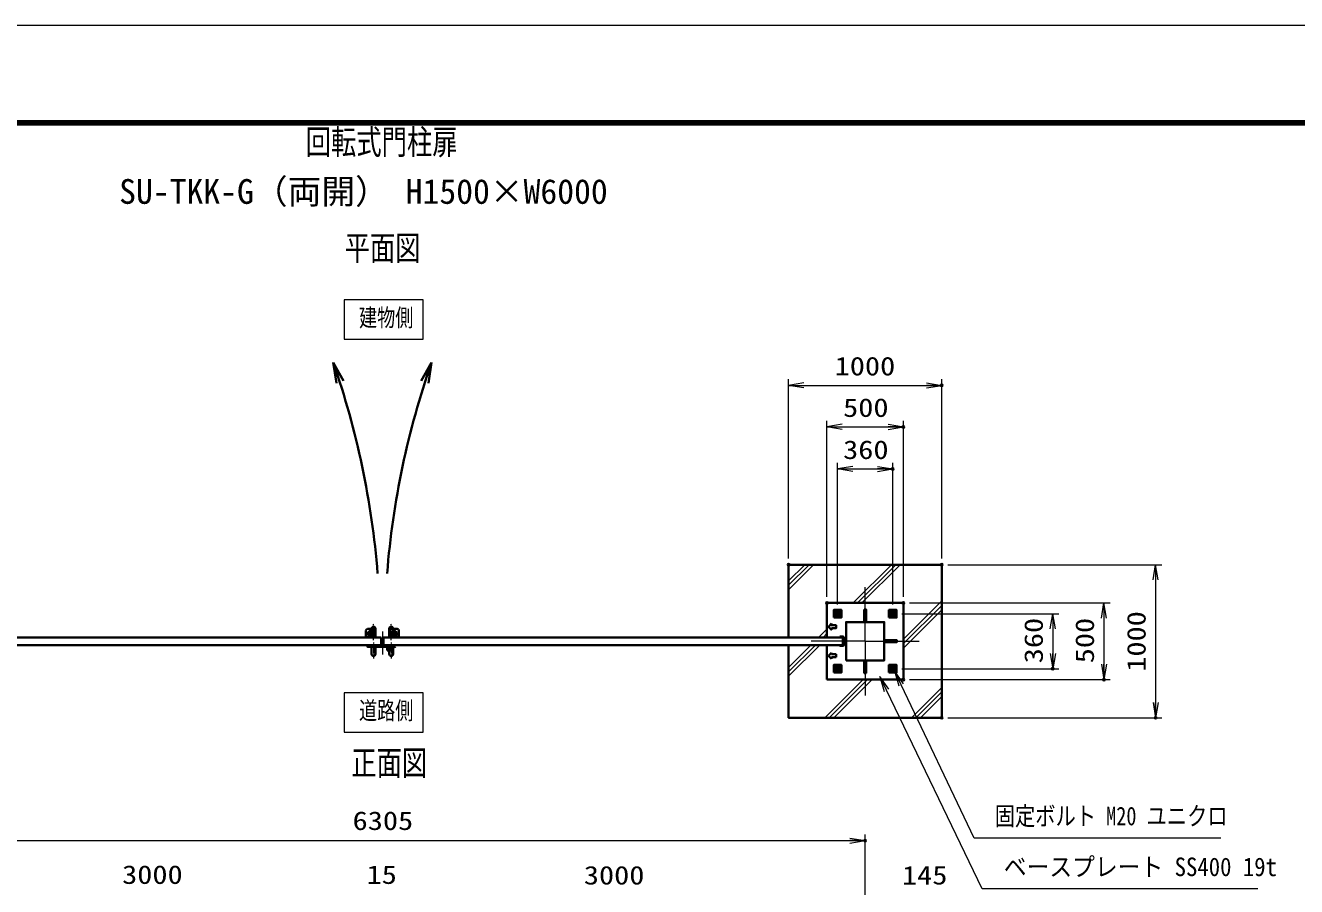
# Model space of a CAD drawing. Units: millimetres at full size. Extents: x -11880 to 11880, y -8400 to 8400.
# Drawn here: x -1593 to 6708, y 2777 to 8400 of the extents above; entities that cross this region are included whole.
import ezdxf
from ezdxf.enums import TextEntityAlignment as Align

# ---------------------------------------------------------------- set-up
doc = ezdxf.new("R2010")
doc.units = ezdxf.units.MM
doc.header["$LTSCALE"] = 30
doc.header["$PDMODE"] = 32
doc.header["$PDSIZE"] = 15
for name, pattern in [('DASHED', [7.5, 6, -1.5]), ('USER1', [9, 6, -0.75, 1.5, -0.75]), ('USER2', [18, 12, -1.5, 3, -1.5])]:
    doc.linetypes.add(name, pattern=pattern)
for name, color, linetype, lineweight in [('0-0_D-TTL', 7, 'Continuous', 18), ('0-1_外形線', 7, 'Continuous', 35), ('0-2_0', 7, 'Continuous', 18), ('0-3_寸法線', 4, 'Continuous', 18), ('0-5_細線', 2, 'Continuous', 35), ('0-6_隠れ線', 140, 'DASHED', 18), ('0-7_軸線', 200, 'USER2', 15), ('0-A_AM_0N', 7, 'Continuous', 50), ('0-B_AM_7N', 6, 'USER1', 18), ('1-2_AM_4N', 4, 'Continuous', 25), ('1-6_ハッチング', 253, 'Continuous', 13)]:
    doc.layers.add(name, color=color, linetype=linetype, lineweight=lineweight)
for name, color, linetype in [('0-4_Defpoints', 7, 'Continuous'), ('0-E_文字3', 254, 'Continuous'), ('1-4_文字', 254, 'Continuous')]:
    doc.layers.add(name, color=color, linetype=linetype)
doc.styles.add('ＭＳ ゴシック', font='')
doc.styles.get('ＭＳ ゴシック').set_extended_font_data('MS Gothic')

# ---------------------------------------------------------------- blocks, each defined once
blk = doc.blocks.new('A$C4093506B')
at = {"layer": '0-1_外形線'}
for p, q in [((-373.3, 0), (376.7, 0)), ((-373.3, -1755), (-373.3, 0)), ((376.7, -1755), (376.7, 0))]:
    blk.add_line(p, q, dxfattribs=at)
blk.add_arc((1.7, -1755), 375, 180, 0, dxfattribs=at)
at = {"layer": '0-7_軸線', "linetype": 'USER1'}
blk.add_line((1.7, 532.5), (1.7, -2662.5), dxfattribs=at)
blk = doc.blocks.new('A$C031A601E')
at = {"layer": '0-1_外形線'}
for p, q in [((-914.7, 739.2), (-914.7, -610.8)), ((-614.7, -910.8), (585.3, -910.8))]:
    blk.add_line(p, q, dxfattribs=at)
blk.add_lwpolyline([(885.3, -610.8), (885.3, 739.2), (-914.7, 739.2)], dxfattribs=at)
for centre, start, end in [((-614.7, -610.8), 180, 270), ((585.3, -610.8), 270, 0)]:
    blk.add_arc(centre, 300, start, end, dxfattribs=at)
at = {"layer": '0-5_細線'}
blk.add_circle((-14.7, -10.8), 525, dxfattribs=at)
at = {"layer": '0-6_隠れ線', "linetype": 'Continuous'}
blk.add_line((-914.7, 589.2), (885.3, 589.2), dxfattribs=at)
at = {"layer": '0-6_隠れ線'}
for radius in [420, 315, 285]:
    blk.add_circle((-14.7, -10.8), radius, dxfattribs=at)
at = {"layer": '0-7_軸線'}
for q in [(-14.7, 645.4), (-670.9, -10.8), (641.6, -10.8), (-14.7, -667.1)]:
    blk.add_line((-14.7, -10.8), q, dxfattribs=at)
blk = doc.blocks.new('ddgfdgggg')
at = {"layer": '0-1_外形線'}
for p, q in [((0, 720), (8880, 720)), ((0, 360), (8880, 360)), ((360, 0), (360, 360)), ((720, 0), (720, 360)), ((3480, 240), (3480, 360)), ((3540, 144), (3540, 240)), ((4620, 240), (4620, 144)), ((7080, 240), (7080, 360)), ((8280, 240), (7080, 240)), ((7140, 144), (7140, 240)), ((8220, 240), (8220, 144)), ((8280, 360), (8280, 240)), ((8880, 360), (8880, 720)), ((13680, 240), (13680, 720)), ((13680, 720), (19680, 720)), ((13680, 240), (19680, 240)), ((14340, 24), (14340, 120)), ((15180, -360), (15180, 240)), ((15420, 120), (15420, 24)), ((17940, 24), (17940, 120)), ((18180, -360), (18180, 240)), ((19020, 120), (19020, 24)), ((19680, 720), (19680, 240)), ((0, -720), (20459.5, -720)), ((623.5, -360), (20506.9, -360)), ((4320, -156), (3840, -156)), ((7920, -156), (7440, -156)), ((15120, -276), (14640, -276)), ((15000, -2400), (15000, -1320)), ((15240, -1080), (18120, -1080)), ((15960, -1080), (15960, -720)), ((15960, -1595), (17400, -1595)), ((17400, -1080), (17400, -720)), ((18720, -276), (18240, -276)), ((18360, -2400), (18360, -1320)), ((21386.8, -968.5), (20459.5, -720)), ((21480, -620.7), (20506.9, -360)), ((21386.8, -968.5), (21480, -620.7))]:
    blk.add_line(p, q, dxfattribs=at)
for points in [[(4680, 360), (4680, 240), (3480, 240)], [(15480, 240), (15480, 120), (14280, 120), (14280, 240)], [(19080, 240), (19080, 120), (17880, 120), (17880, 240)]]:
    blk.add_lwpolyline(points, dxfattribs=at)
for centre, radius, start, end in [((0, 0), 720, 90, 0), ((0, 0), 360, 90, 0), ((3840, 144), 300, 180, 270), ((4320, 144), 300, 270, 0.00002), ((7440, 144), 300, 180, 270), ((7920, 144), 300, 270, 0.00002), ((14640, 24), 300, 180, 270), ((15120, 24), 300, 270, 0.00002), ((18240, 24), 300, 180, 270), ((18720, 24), 300, 270, 0.00002), ((15240, -1320), 240, 90.00002, 180), ((16680, -2400), 1680, 180, 0), ((16680, -2400), 1080, 131.8103, 48.18971), ((18120, -1320), 240, 0.00002, 90.00002)]:
    blk.add_arc(centre, radius, start, end, dxfattribs=at)
at = {"layer": '0-6_隠れ線', "linetype": 'Continuous'}
for p, q in [((16080, 720), (16380, 420)), ((16380, 420), (16980, 420)), ((16380, -1080), (16380, 420)), ((16500, -1080), (16500, 420)), ((16860, -1080), (16860, 420)), ((17280, 720), (16980, 420)), ((16980, -1080), (16980, 420)), ((15960, -720), (15960, -360)), ((17400, -720), (17400, -360))]:
    blk.add_line(p, q, dxfattribs=at)
at = {"layer": '0-7_軸線'}
for q in [(0, 1526.2), (0, -1526.2), (1526.2, 0)]:
    blk.add_line((0, 0), q, dxfattribs=at)
blk = doc.blocks.new('_Open')
at = {"layer": '0-2_0', "color": 4}
blk.add_line((-30, 5), (0, 0), dxfattribs=at)
blk.add_lwpolyline([(-30, -5), (0, 0), (-30, 0)], dxfattribs=at)
blk = doc.blocks.new('S36')
at = {"layer": '0-3_寸法線'}
for points in [[(8336028.5, 87136650.7), (8287735.7, 87136650.7), (8273414.2, 87166664.3), (8272122.2, 87169371.9)], [(8273865.4, 87166879.6), (8272122.2, 87169371.9), (8272962.9, 87166449)]]:
    blk.add_lwpolyline(points, dxfattribs=at)
at = {"layer": '0-3_寸法線', "color": 254, "style": 'ＭＳ ゴシック', "width": 0.8}
blk.add_text('固定ボルト M20 ユニクロ', height=3637, dxfattribs=at).set_placement((8291744.8, 87138051.3), align=Align.BOTTOM_LEFT)
blk = doc.blocks.new('S37')
at = {"layer": '0-3_寸法線'}
for points in [[(8343271.8, 87126693.6), (8289305.4, 87126693.6), (8270521.6, 87165600.6), (8269217.3, 87168302.2)], [(8270971.8, 87165818), (8269217.3, 87168302.2), (8270071.3, 87165383.2)]]:
    blk.add_lwpolyline(points, dxfattribs=at)
at = {"layer": '0-3_寸法線', "color": 254, "style": 'ＭＳ ゴシック', "width": 0.9}
blk.add_text('ベースプレート SS400 19t', height=3637, dxfattribs=at).set_placement((8293505.4, 87128094.2), align=Align.BOTTOM_LEFT)
blk = doc.blocks.new('U55')
at = {"layer": '0-A_AM_0N'}
blk.add_lwpolyline([(8260509.6, 87180327), (8260959.6, 87180067.2), (8261409.6, 87180327), (8261409.6, 87180846.6), (8260959.6, 87181106.4), (8260509.6, 87180846.6)], close=True, dxfattribs=at)
for radius in [450, 259.4]:
    blk.add_circle((8260959.6, 87180586.8), radius, dxfattribs=at)
at = {"layer": '0-B_AM_7N'}
for p, q in [((8260388.1, 87180586.8), (8261531.2, 87180586.8)), ((8260959.6, 87181158.4), (8260959.6, 87180015.2))]:
    blk.add_line(p, q, dxfattribs=at)
at = {"layer": '1-2_AM_4N'}
blk.add_arc((8260959.6, 87180586.8), 300, 260, 170, dxfattribs=at)
blk = doc.blocks.new('U56')
at = {"layer": '0-A_AM_0N'}
blk.add_lwpolyline([(8271309.6, 87180327), (8271759.6, 87180067.2), (8272209.6, 87180327), (8272209.6, 87180846.6), (8271759.6, 87181106.4), (8271309.6, 87180846.6)], close=True, dxfattribs=at)
for radius in [450, 259.4]:
    blk.add_circle((8271759.6, 87180586.8), radius, dxfattribs=at)
at = {"layer": '0-B_AM_7N'}
for p, q in [((8271188.1, 87180586.8), (8272331.2, 87180586.8)), ((8271759.6, 87181158.4), (8271759.6, 87180015.2))]:
    blk.add_line(p, q, dxfattribs=at)
at = {"layer": '1-2_AM_4N'}
blk.add_arc((8271759.6, 87180586.8), 300, 260, 170, dxfattribs=at)
blk = doc.blocks.new('U57')
at = {"layer": '0-A_AM_0N'}
blk.add_lwpolyline([(8271309.6, 87169527), (8271759.6, 87169267.2), (8272209.6, 87169527), (8272209.6, 87170046.6), (8271759.6, 87170306.4), (8271309.6, 87170046.6)], close=True, dxfattribs=at)
for radius in [450, 259.4]:
    blk.add_circle((8271759.6, 87169786.8), radius, dxfattribs=at)
at = {"layer": '0-B_AM_7N'}
for p, q in [((8271188.1, 87169786.8), (8272331.2, 87169786.8)), ((8271759.6, 87170358.4), (8271759.6, 87169215.2))]:
    blk.add_line(p, q, dxfattribs=at)
at = {"layer": '1-2_AM_4N'}
blk.add_arc((8271759.6, 87169786.8), 300, 260, 170, dxfattribs=at)
blk = doc.blocks.new('U58')
at = {"layer": '0-A_AM_0N'}
blk.add_lwpolyline([(8260509.6, 87169527), (8260959.6, 87169267.2), (8261409.6, 87169527), (8261409.6, 87170046.6), (8260959.6, 87170306.4), (8260509.6, 87170046.6)], close=True, dxfattribs=at)
for radius in [450, 259.4]:
    blk.add_circle((8260959.6, 87169786.8), radius, dxfattribs=at)
at = {"layer": '0-B_AM_7N'}
for p, q in [((8260388.1, 87169786.8), (8261531.2, 87169786.8)), ((8260959.6, 87170358.4), (8260959.6, 87169215.2))]:
    blk.add_line(p, q, dxfattribs=at)
at = {"layer": '1-2_AM_4N'}
blk.add_arc((8260959.6, 87169786.8), 300, 260, 170, dxfattribs=at)

msp = doc.modelspace()

# ---------------------------------------------------------------- linework, layer by layer
at = {"layer": '0-0_D-TTL'}
for points in [[(-11880, -8400), (11880, -8400), (11880, 8400), (-11880, 8400)], [(-11116.29, 7779.43), (11116.29, 7779.43), (11116.29, -7777.71), (-11116.29, -7777.71)], [(-11109.21, 7772.36), (11109.21, 7772.36), (11109.21, -7770.64), (-11109.21, -7770.64)], [(-11102.14, 7765.29), (11102.14, 7765.29), (11102.14, -7763.57), (-11102.14, -7763.57)], [(-11095.07, 7758.21), (11095.07, 7758.21), (11095.07, -7756.5), (-11095.07, -7756.5)], [(-11088, 7751.14), (11088, 7751.14), (11088, -7749.43), (-11088, -7749.43)]]:
    msp.add_lwpolyline(points, close=True, dxfattribs=at)
at = {"layer": '0-1_外形線'}
for p, q in [((3640.54, 4628.58), (3640.54, 4403.58)), ((4140.54, 4628.58), (3640.54, 4628.58)), ((4140.54, 4128.58), (4140.54, 4628.58)), ((3725.54, 4409.58), (3745.54, 4409.58)), ((3745.54, 4353.58), (3745.54, 4403.58)), ((3751.54, 4403.58), (3751.54, 4353.58)), ((3640.54, 4353.58), (3640.54, 4128.58)), ((3751.54, 4391.08), (3765.54, 4391.08)), ((3765.54, 4366.08), (3751.54, 4366.08)), ((3640.54, 4128.58), (4140.54, 4128.58))]:
    msp.add_line(p, q, dxfattribs=at)
for points in [[(3390.54, 4353.58), (3390.54, 3878.58), (4390.54, 3878.58), (4390.54, 4878.58), (3390.54, 4878.58), (3390.54, 4403.58)], [(3745.54, 4403.58), (3725.54, 4403.58), (3725.54, 4409.58)], [(3745.54, 4347.58), (3725.54, 4347.58), (3725.54, 4353.58), (3745.54, 4353.58)]]:
    msp.add_lwpolyline(points, dxfattribs=at)
for points in [[(3685.54, 4533.58), (3735.54, 4533.58), (3735.54, 4583.58), (3685.54, 4583.58)], [(4045.54, 4533.58), (4095.54, 4533.58), (4095.54, 4583.58), (4045.54, 4583.58)], [(3765.54, 4253.58), (4015.54, 4253.58), (4015.54, 4503.58), (3765.54, 4503.58)], [(730.54, 4403.58), (-2269.46, 4403.58), (-2269.46, 4353.58), (730.54, 4353.58)], [(745.54, 4403.58), (3745.54, 4403.58), (3745.54, 4353.58), (745.54, 4353.58)], [(3685.54, 4173.58), (3735.54, 4173.58), (3735.54, 4223.58), (3685.54, 4223.58)], [(4045.54, 4173.58), (4095.54, 4173.58), (4095.54, 4223.58), (4045.54, 4223.58)]]:
    msp.add_lwpolyline(points, close=True, dxfattribs=at)
for centre in [(660.54, 4428.58), (815.54, 4428.58)]:
    msp.add_circle(centre, 12.5, dxfattribs=at)
for centre, start, end in [((3745.54, 4403.58), 0, 90), ((3745.54, 4353.58), 270, 0)]:
    msp.add_arc(centre, 6, start, end, dxfattribs=at)
at = {"layer": '0-3_寸法線'}
for p, q in [((3390.54, 4918.58), (3390.54, 6089.52)), ((4390.54, 4918.58), (4390.54, 6089.52)), ((3390.54, 6049.52), (4390.54, 6049.52)), ((3640.54, 4668.58), (3640.54, 5818.58)), ((4140.54, 4668.58), (4140.54, 5818.58)), ((3640.54, 5778.58), (4140.54, 5778.58)), ((3710.54, 4617.64), (3710.54, 5543.67)), ((3710.54, 5503.67), (4070.54, 5503.67)), ((4070.54, 4617.64), (4070.54, 5543.67)), ((4430.54, 4878.58), (5826.88, 4878.58)), ((5786.88, 4878.58), (5786.88, 3878.58)), ((4180.54, 4628.58), (5489.74, 4628.58)), ((5449.74, 4628.58), (5449.74, 4128.58)), ((4129.59, 4558.58), (5155.88, 4558.58)), ((5115.88, 4558.58), (5115.88, 4198.58)), ((4129.59, 4198.58), (5155.88, 4198.58)), ((4180.54, 4128.58), (5489.74, 4128.58)), ((4430.54, 3878.58), (5826.88, 3878.58)), ((-2414.46, 3077.01), (3890.54, 3077.01)), ((3890.54, 1161.74), (3890.54, 3117.01))]:
    msp.add_line(p, q, dxfattribs=at)
for points in [[(488.35, 6350.71), (1003.62, 6350.71), (1003.62, 6607.79), (488.35, 6607.79)], [(488.35, 3785.05), (1003.62, 3785.05), (1003.62, 4042.12), (488.35, 4042.12)]]:
    msp.add_lwpolyline(points, close=True, dxfattribs=at)
at = {"layer": '0-4_Defpoints'}
for p in [(4390.54, 6049.52), (4140.54, 5778.58), (4070.54, 5503.67), (3390.54, 4878.58), (4390.54, 4878.58), (4390.54, 4878.58), (3640.54, 4628.58), (3710.54, 4577.64), (4070.54, 4577.64), (4089.59, 4558.58), (4140.54, 4628.58), (4140.54, 4628.58), (4089.59, 4198.58), (5115.88, 4198.58), (4140.54, 4128.58), (5449.74, 4128.58), (4390.54, 3878.58), (5786.88, 3878.58), (3890.54, 3077.01)]:
    msp.add_point(p, dxfattribs=at)
at = {"layer": '0-5_細線'}
for p, q in [((416.72, 6199.32), (437.75, 6064.64)), ((416.72, 6199.32), (484.42, 6078.14)), ((1059.35, 6199.32), (991.65, 6078.14)), ((1059.35, 6199.32), (1038.32, 6064.64)), ((3884.54, 4586.48), (3896.54, 4586.48)), ((3751.54, 4395.08), (3755.54, 4391.08)), ((3755.54, 4366.08), (3751.54, 4362.08)), ((4098.44, 4384.58), (4098.44, 4372.58)), ((3670.54, 4303.58), (3650.54, 4283.58)), ((3650.54, 4283.58), (3670.54, 4263.58)), ((3670.54, 4303.58), (3670.54, 4293.58)), ((3670.54, 4293.58), (3700.54, 4293.58)), ((3700.54, 4273.58), (3670.54, 4273.58)), ((3670.54, 4263.58), (3670.54, 4273.58)), ((3700.54, 4293.58), (3700.54, 4273.58)), ((3884.54, 4170.68), (3896.54, 4170.68))]:
    msp.add_line(p, q, dxfattribs=at)
for points in [[(3884.54, 4586.48), (3896.54, 4586.48), (3896.54, 4503.58), (3884.54, 4503.58)], [(4015.54, 4372.58), (4098.44, 4372.58), (4098.44, 4384.58), (4015.54, 4384.58)], [(3884.54, 4253.58), (3896.54, 4253.58), (3896.54, 4170.68), (3884.54, 4170.68)]]:
    msp.add_lwpolyline(points, close=True, dxfattribs=at)
for points in [[(3670.54, 4493.58), (3650.54, 4473.58), (3670.54, 4453.58), (3670.54, 4463.58)], [(3670.54, 4493.58), (3670.54, 4483.58), (3700.54, 4483.58), (3700.54, 4463.58), (3670.54, 4463.58)]]:
    msp.add_lwpolyline(points, dxfattribs=at)
for centre, start, end in [((-4731.88, 4395.91), 4.47285, 19.30394), ((6207.95, 4395.91), 160.69606, 175.52715)]:
    msp.add_arc(centre, 5455.3, start, end, dxfattribs=at)
at = {"layer": '0-6_隠れ線'}
for centre in [(3710.54, 4558.58), (4070.54, 4558.58), (3710.54, 4198.58), (4070.54, 4198.58)]:
    msp.add_circle(centre, 20, dxfattribs=at)
at = {"layer": '0-7_軸線'}
for p, q in [((3890.54, 4378.58), (3890.54, 4732.14)), ((660.54, 4428.58), (646.79, 4428.58)), ((660.54, 4428.58), (660.54, 4442.33)), ((660.54, 4428.58), (660.54, 4414.83)), ((660.54, 4428.58), (674.29, 4428.58)), ((738.04, 4442.17), (738.04, 4291.22)), ((738.04, 4442.17), (738.04, 4291.22)), ((815.54, 4428.58), (801.79, 4428.58)), ((815.54, 4428.58), (815.54, 4442.33)), ((815.54, 4428.58), (829.29, 4428.58)), ((815.54, 4428.58), (815.54, 4414.83)), ((3890.54, 4378.58), (3536.98, 4378.58)), ((3890.54, 4378.58), (4244.09, 4378.58)), ((3890.54, 4378.58), (3890.54, 4025.03))]:
    msp.add_line(p, q, dxfattribs=at)
at = {"layer": '1-6_ハッチング'}
for p, q in [((3390.54, 4773.23), (3495.89, 4878.58)), ((3390.54, 4744.23), (3524.89, 4878.58)), ((3390.54, 4715.23), (3553.89, 4878.58)), ((3811.57, 4628.58), (4061.57, 4878.58)), ((3840.57, 4628.58), (4090.57, 4878.58)), ((3869.57, 4628.58), (4119.57, 4878.58)), ((4140.54, 4391.86), (4390.54, 4641.86)), ((4140.54, 4362.86), (4390.54, 4612.86)), ((4140.54, 4333.86), (4390.54, 4583.86)), ((3586.57, 4403.58), (3640.54, 4457.55)), ((3615.57, 4403.58), (3640.54, 4428.55)), ((3390.54, 4207.55), (3536.57, 4353.58)), ((3390.54, 4178.55), (3565.57, 4353.58)), ((3390.54, 4149.55), (3594.57, 4353.58)), ((3627.26, 3878.58), (3877.26, 4128.58)), ((3656.26, 3878.58), (3906.26, 4128.58)), ((3685.26, 3878.58), (3935.26, 4128.58)), ((4192.95, 3878.58), (4390.54, 4076.17)), ((4221.95, 3878.58), (4390.54, 4047.17)), ((4250.95, 3878.58), (4390.54, 4018.17))]:
    msp.add_line(p, q, dxfattribs=at)

# ---------------------------------------------------------------- block references
at = {"layer": '0-1_外形線', "yscale": 0.03333333, "rotation": 180}
for name, p, xscale in [('A$C4093506B', (680.59, 4403.58), 0.03333333), ('A$C4093506B', (795.48, 4403.58), -0.03333333), ('A$C031A601E', (661.03, 4428.22), -0.03333333), ('A$C031A601E', (815.05, 4428.22), 0.03333333)]:
    msp.add_blockref(name, p, dxfattribs=dict(at, xscale=xscale))
at = {"layer": '0-1_外形線'}
for name, p, xscale, yscale in [('ddgfdgggg', (644.04, 4347.58), 0.008333333, 0.008333333), ('A$C4093506B', (680.59, 4353.58), -0.03333333, 0.03333333), ('A$C4093506B', (795.48, 4353.58), 0.03333333, 0.03333333)]:
    msp.add_blockref(name, p, dxfattribs=dict(at, xscale=xscale, yscale=yscale))
at = {"layer": '0-3_寸法線', "xscale": 3.333333, "yscale": 3.333333}
for p, rotation in [((3390.54, 6049.52), 180), ((3640.54, 5778.58), 180), ((3710.54, 5503.67), 180), ((5786.88, 4878.58), 90), ((5449.74, 4628.58), 90), ((5115.88, 4558.58), 90), ((5115.88, 4198.58), 270), ((5449.74, 4128.58), 270), ((5786.88, 3878.58), 270)]:
    msp.add_blockref('_Open', p, dxfattribs=dict(at, rotation=rotation))
at = {"layer": '0-3_寸法線'}
for name, p, xscale, yscale in [('_Open', (4390.54, 6049.52), 3.333333, 3.333333), ('_Open', (4140.54, 5778.58), 3.333333, 3.333333), ('_Open', (4070.54, 5503.67), 3.333333, 3.333333), ('S36', (-271654.79, -2901460.98), 0.03333333, 0.03333333), ('S37', (-271654.79, -2901460.98), 0.03333333, 0.03333333), ('_Open', (3890.54, 3077.01), 3.333333, 3.333333)]:
    msp.add_blockref(name, p, dxfattribs=dict(at, xscale=xscale, yscale=yscale))
at = {"layer": '0-A_AM_0N', "xscale": 0.03333333, "yscale": 0.03333333}
for name in ['U55', 'U56', 'U58', 'U57']:
    msp.add_blockref(name, (-271654.79, -2901460.98), dxfattribs=at)

# ---------------------------------------------------------------- texts
at = {"layer": '0-1_外形線', "style": 'ＭＳ ゴシック', "width": 0.75}
for s, p in [('建物側', (585.94, 6399.43)), ('道路側', (585.94, 3833.76))]:
    msp.add_text(s, height=115.5, dxfattribs=at).set_placement(p, align=Align.BOTTOM_LEFT)
at = {"layer": '0-3_寸法線', "color": 254, "style": 'ＭＳ ゴシック', "width": 1.2}
for s, p in [('1000', (3691.34, 6078.2)), ('500', (3746.54, 5807.27)), ('360', (3746.54, 5532.36)), ('6305', (543.64, 3109.7)), ('3000', (-961.46, 2757.69)), ('15', (634.84, 2757.69)), ('3000', (2053.54, 2753.69)), ('145', (4130.87, 2753.69))]:
    msp.add_text(s, height=121.2, dxfattribs=at).set_placement(p, align=Align.BOTTOM_LEFT)
for s, p in [('360', (5087.2, 4234.58)), ('500', (5421.06, 4234.58)), ('1000', (5758.19, 4179.38))]:
    msp.add_text(s, height=121.2, rotation=90, dxfattribs=at).set_placement(p, align=Align.BOTTOM_LEFT)
at = {"layer": '0-E_文字3', "style": 'ＭＳ ゴシック', "width": 0.75}
msp.add_text('回転式門柱扉', height=161.7, dxfattribs=at).set_placement((236.92, 7509.45), align=Align.BOTTOM_LEFT)
at = {"layer": '0-E_文字3', "style": 'ＭＳ ゴシック'}
msp.add_text('SU-TKK-G（両開） H1500×W6000', height=161.6, dxfattribs=at).set_placement((-980.54, 7186.48), align=Align.BOTTOM_LEFT)
at = {"layer": '1-4_文字', "style": 'ＭＳ ゴシック', "width": 0.75}
for s, p in [('平面図', (491.29, 6817.26)), ('正面図', (534.98, 3455.03))]:
    msp.add_text(s, height=161.7, dxfattribs=at).set_placement(p, align=Align.BOTTOM_LEFT)

doc.saveas('drawing.dxf')
